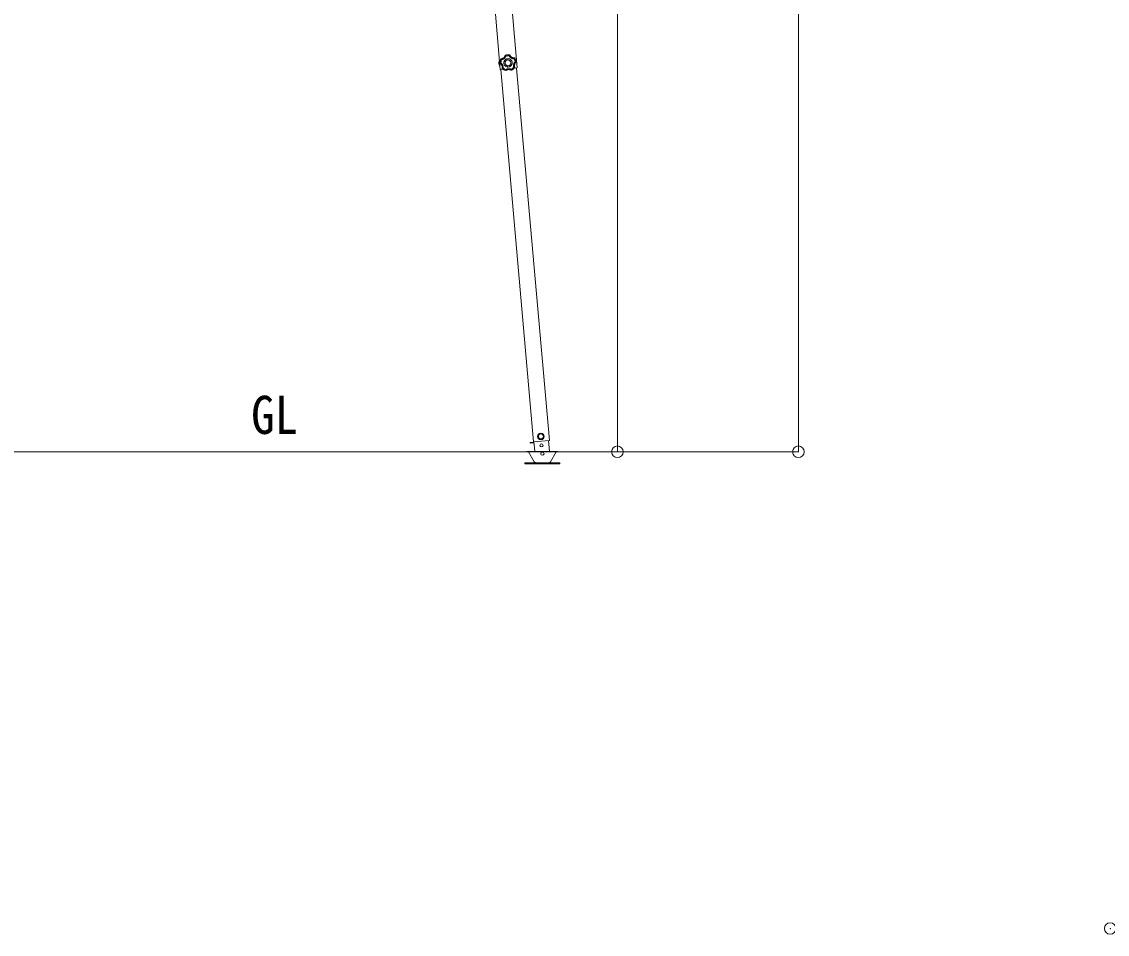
# Model space of a CAD drawing. Units: millimetres at full size; details may follow other scales. Extents: x -8385 to 8479, y -5853 to 5787.
# Drawn here: x -5572 to -2759, y -1948 to 418 of the extents above; entities that cross this region are included whole.
import ezdxf
from ezdxf.enums import TextEntityAlignment as Align

# ---------------------------------------------------------------- set-up
doc = ezdxf.new("R2010")
doc.units = ezdxf.units.MM
doc.header["$LTSCALE"] = 30
doc.header["$PDMODE"] = 32
doc.header["$PDSIZE"] = 30
doc.layers.add('0-0_0', color=7, linetype='Continuous', lineweight=9)
doc.layers.add('0-A_寸法', color=4, linetype='Continuous', lineweight=9)
doc.styles.add('ＭＳ ゴシック', font='')
doc.styles.get('ＭＳ ゴシック').set_extended_font_data('MS Gothic')

msp = doc.modelspace()

# ---------------------------------------------------------------- linework, layer by layer
at = {"layer": '0-0_0'}
msp.add_line((-6917, -696.92), (-4129.48, -696.92), dxfattribs=at)
at = {"layer": '0-A_寸法', "color": 6}
for p, q in [((-3559.16, -696.92), (-3559.16, 2116.08)), ((-4028.17, 1915.68), (-4028.17, -696.92)), ((-4028.17, -696.92), (-4357, -696.92)), ((-3559.16, -696.92), (-4028.17, -696.92))]:
    msp.add_line(p, q, dxfattribs=at)
at = {"layer": '0-A_寸法'}
for p, q in [((-4471.51, 1887.63), (-4331.63, 294.5)), ((-4427.68, 1891.48), (-4287.8, 298.35)), ((-4334.78, 316.47), (-4334.07, 316.52)), ((-4334.78, 316.47), (-4334.33, 309.99)), ((-4333.88, 303.5), (-4334.33, 309.99)), ((-4334.07, 316.52), (-4333.16, 303.55)), ((-4332.56, 311.09), (-4332.2, 311.21)), ((-4332.56, 311.09), (-4332.35, 310.68)), ((-4332.56, 311.09), (-4332.35, 310.68)), ((-4331.98, 310.81), (-4332.35, 310.68)), ((-4332.2, 311.21), (-4331.98, 310.81)), ((-4332.2, 311.21), (-4331.98, 310.81)), ((-4329.49, 322.12), (-4329.88, 321.87)), ((-4329.49, 322.12), (-4329.88, 321.87)), ((-4329.61, 321.59), (-4329.88, 321.87)), ((-4329.23, 321.84), (-4329.61, 321.58)), ((-4329.23, 321.84), (-4329.61, 321.59)), ((-4329.49, 322.12), (-4329.23, 321.84)), ((-4318.52, 331.39), (-4318.84, 331.06)), ((-4318.53, 331.39), (-4318.84, 331.06)), ((-4318.61, 330.75), (-4318.84, 331.06)), ((-4318.29, 331.08), (-4318.61, 330.75)), ((-4318.29, 331.08), (-4318.61, 330.75)), ((-4318.52, 331.39), (-4318.29, 331.08)), ((-4307.63, 331.83), (-4307.44, 332.17)), ((-4307.27, 331.54), (-4307.63, 331.83)), ((-4307.27, 331.54), (-4307.63, 331.83)), ((-4307.08, 331.88), (-4307.44, 332.17)), ((-4307.08, 331.88), (-4307.44, 332.17)), ((-4307.08, 331.88), (-4307.27, 331.54)), ((-4295.51, 324.2), (-4295.29, 324.51)), ((-4295.1, 324), (-4295.51, 324.2)), ((-4295.1, 324), (-4295.51, 324.2)), ((-4294.87, 324.32), (-4295.29, 324.51)), ((-4294.87, 324.32), (-4295.29, 324.51)), ((-4294.87, 324.32), (-4295.1, 324)), ((-4291.25, 313.66), (-4291.09, 314.09)), ((-4291.25, 313.66), (-4291.09, 314.09)), ((-4290.87, 313.58), (-4291.25, 313.66)), ((-4291.09, 314.09), (-4290.71, 314.01)), ((-4290.87, 313.58), (-4290.71, 314.01)), ((-4290.87, 313.58), (-4290.71, 314.01)), ((-4333.88, 303.5), (-4333.16, 303.55)), ((-4331.63, 294.5), (-4324.57, 295.12)), ((-4245.31, -671.5), (-4330.14, 294.63)), ((-4327.14, 297.79), (-4327.01, 297.35)), ((-4327.13, 297.79), (-4326.79, 297.95)), ((-4327.13, 297.79), (-4327.01, 297.35)), ((-4326.66, 297.51), (-4327.01, 297.35)), ((-4326.79, 297.96), (-4326.66, 297.51)), ((-4326.79, 297.95), (-4326.66, 297.51)), ((-4317.6, 291.85), (-4317.14, 291.93)), ((-4317.6, 291.85), (-4317.14, 291.93)), ((-4317.59, 291.46), (-4317.6, 291.85)), ((-4317.59, 291.46), (-4317.14, 291.54)), ((-4317.59, 291.46), (-4317.14, 291.54)), ((-4317.14, 291.93), (-4317.14, 291.54)), ((-4303.32, 292.9), (-4302.86, 292.88)), ((-4303.26, 292.51), (-4303.32, 292.9)), ((-4303.32, 292.9), (-4302.86, 292.88)), ((-4303.26, 292.51), (-4302.81, 292.49)), ((-4303.26, 292.51), (-4302.81, 292.49)), ((-4302.86, 292.88), (-4302.81, 292.49)), ((-4295.88, 297.64), (-4287.8, 298.35)), ((-4294.67, 299.75), (-4294.61, 300.21)), ((-4294.67, 299.75), (-4294.61, 300.21)), ((-4294.3, 299.64), (-4294.67, 299.75)), ((-4294.61, 300.21), (-4294.24, 300.09)), ((-4294.3, 299.64), (-4294.24, 300.09)), ((-4294.3, 299.64), (-4294.24, 300.09)), ((-4204.47, -667.91), (-4289.3, 298.22)), ((-4244.32, -671.7), (-4254.18, -672.57)), ((-4254.18, -672.57), (-4244.32, -671.71)), ((-4254.18, -672.57), (-4254.01, -674.56)), ((-4244.14, -673.7), (-4254.01, -674.56)), ((-4245.32, -671.49), (-4204.47, -667.92)), ((-4244.35, -671.41), (-4242.23, -695.58)), ((-4203.83, -696.25), (-4206.29, -668.08)), ((-4262.5, -695.92), (-4182.5, -695.92)), ((-4262.5, -696.92), (-4262.5, -695.92)), ((-4262.5, -696.92), (-4182.5, -696.92)), ((-4243.81, -722.92), (-4258.53, -697.42)), ((-4186.47, -697.42), (-4201.19, -722.92)), ((-4182.5, -695.92), (-4182.5, -696.92))]:
    msp.add_line(p, q, dxfattribs=at)
for points in [[(-4329.88, 321.87), (-4331.09, 319.33), (-4331.95, 316.66), (-4332.44, 313.9), (-4332.57, 311.09)], [(-4329.88, 321.87), (-4331.09, 319.33), (-4331.95, 316.66), (-4332.44, 313.9), (-4332.56, 311.09)], [(-4332.35, 310.68), (-4331.8, 310.29), (-4331.28, 309.87), (-4330.84, 309.48), (-4330.6, 309.25), (-4330.36, 309.01), (-4330.13, 308.76), (-4329.91, 308.51), (-4329.69, 308.25), (-4329.05, 307.38), (-4328.36, 306.24), (-4327.79, 305.03), (-4327.35, 303.76), (-4327.06, 302.46), (-4326.92, 301.39), (-4326.9, 301.05), (-4326.88, 300.71), (-4326.87, 300.38), (-4326.88, 300.04), (-4326.89, 299.71), (-4326.93, 299.12), (-4327.02, 298.45), (-4327.14, 297.79)], [(-4329.61, 321.58), (-4330.76, 319.14), (-4331.59, 316.57), (-4332.07, 313.92), (-4332.2, 311.21)], [(-4332.2, 311.21), (-4332.16, 311.23), (-4332.07, 311.27), (-4331.93, 311.32), (-4331.76, 311.39), (-4331.55, 311.47), (-4331.32, 311.57), (-4331.06, 311.66), (-4330.78, 311.77), (-4330.49, 311.88), (-4330.19, 311.98)], [(-4331.98, 310.81), (-4331.94, 310.83), (-4331.87, 310.89), (-4331.75, 310.97), (-4331.6, 311.07), (-4331.41, 311.2), (-4331.2, 311.34), (-4330.97, 311.49), (-4330.72, 311.65), (-4330.46, 311.82), (-4330.19, 311.98), (-4329.65, 311.54), (-4329.13, 311.08), (-4328.69, 310.65), (-4328.45, 310.4), (-4328.21, 310.14), (-4327.99, 309.88), (-4327.76, 309.61), (-4327.55, 309.34), (-4326.94, 308.49), (-4326.24, 307.31), (-4325.64, 306.06), (-4325.47, 305.62), (-4325.35, 305.3), (-4325.24, 304.97), (-4325.14, 304.63), (-4325.04, 304.3), (-4324.93, 303.86), (-4324.78, 303.18), (-4324.67, 302.5), (-4324.59, 301.82), (-4324.54, 301.13), (-4324.53, 300.44), (-4324.55, 299.74), (-4324.6, 299.04), (-4324.68, 298.35)], [(-4326.79, 297.95), (-4326.67, 298.61), (-4326.59, 299.27), (-4326.55, 299.86), (-4326.53, 300.19), (-4326.53, 300.52), (-4326.54, 300.85), (-4326.55, 301.18), (-4326.57, 301.51), (-4326.63, 302.06), (-4326.73, 302.7), (-4326.87, 303.35), (-4326.95, 303.7), (-4327.04, 304.02), (-4327.14, 304.33), (-4327.25, 304.65), (-4327.36, 304.96), (-4327.62, 305.57), (-4328.21, 306.74), (-4328.93, 307.85), (-4329.53, 308.6), (-4329.97, 309.09), (-4330.44, 309.56), (-4330.93, 310), (-4331.44, 310.42), (-4331.98, 310.81)], [(-4329.61, 321.58), (-4329.6, 321.57), (-4329.59, 321.55), (-4329.56, 321.53), (-4329.53, 321.49), (-4329.5, 321.45), (-4329.45, 321.4), (-4329.41, 321.34), (-4329.35, 321.27), (-4329.29, 321.2), (-4329.23, 321.12), (-4329.15, 321.03), (-4328.99, 320.85), (-4328.82, 320.66), (-4328.68, 320.5), (-4328.59, 320.39), (-4328.5, 320.29), (-4328.4, 320.18), (-4328.3, 320.07), (-4328.2, 319.96), (-4329.64, 316.08), (-4330.19, 311.98)], [(-4318.84, 331.06), (-4319.05, 330.42), (-4319.28, 329.79), (-4319.52, 329.26), (-4319.67, 328.96), (-4319.82, 328.66), (-4319.98, 328.36), (-4320.16, 328.07), (-4320.33, 327.79), (-4320.96, 326.9), (-4321.83, 325.89), (-4322.81, 324.98), (-4323.88, 324.17), (-4325.02, 323.49), (-4326.01, 323.03), (-4326.32, 322.9), (-4326.63, 322.78), (-4326.95, 322.67), (-4327.27, 322.57), (-4327.6, 322.48), (-4328.17, 322.34), (-4328.83, 322.21), (-4329.49, 322.12)], [(-4329.23, 321.84), (-4328.57, 321.93), (-4327.92, 322.06), (-4327.34, 322.2), (-4327.02, 322.29), (-4326.71, 322.39), (-4326.39, 322.5), (-4326.09, 322.61), (-4325.78, 322.74), (-4325.28, 322.96), (-4324.7, 323.26), (-4324.13, 323.58), (-4323.82, 323.78), (-4323.54, 323.96), (-4323.27, 324.15), (-4323.01, 324.35), (-4322.74, 324.55), (-4322.24, 324.98), (-4321.31, 325.91), (-4320.48, 326.94), (-4319.95, 327.74), (-4319.62, 328.31), (-4319.32, 328.9), (-4319.05, 329.5), (-4318.81, 330.12), (-4318.61, 330.75)], [(-4329.23, 321.84), (-4329.22, 321.83), (-4329.21, 321.8), (-4329.19, 321.77), (-4329.17, 321.73), (-4329.15, 321.68), (-4329.12, 321.62), (-4329.08, 321.56), (-4329.04, 321.48), (-4329, 321.4), (-4328.95, 321.31), (-4328.9, 321.2), (-4328.78, 320.99), (-4328.66, 320.77), (-4328.56, 320.58), (-4328.49, 320.46), (-4328.42, 320.34), (-4328.35, 320.21), (-4328.28, 320.09), (-4328.2, 319.96)], [(-4318.61, 330.75), (-4318.57, 330.72), (-4318.5, 330.67), (-4318.38, 330.58), (-4318.24, 330.47), (-4318.06, 330.33), (-4317.86, 330.18), (-4317.65, 330), (-4317.42, 329.82), (-4317.18, 329.62), (-4316.94, 329.41), (-4317.19, 328.76), (-4317.47, 328.13), (-4317.74, 327.57), (-4317.91, 327.27), (-4318.08, 326.96), (-4318.26, 326.66), (-4318.44, 326.37), (-4318.64, 326.08), (-4319.26, 325.24), (-4320.17, 324.21), (-4321.17, 323.26), (-4321.53, 322.96), (-4321.8, 322.75), (-4322.08, 322.54), (-4322.37, 322.34), (-4322.65, 322.14), (-4323.04, 321.9), (-4323.64, 321.55), (-4324.25, 321.23), (-4324.87, 320.95), (-4325.51, 320.69), (-4326.17, 320.46), (-4326.84, 320.26), (-4327.52, 320.1), (-4328.2, 319.96)], [(-4300.8, 312.33), (-4300.93, 313.43), (-4301.17, 314.49), (-4301.51, 315.5), (-4301.94, 316.46), (-4302.46, 317.37), (-4303.06, 318.22), (-4303.74, 319.01), (-4304.49, 319.73), (-4305.3, 320.37), (-4306.17, 320.93), (-4307.1, 321.41), (-4308.07, 321.79), (-4309.09, 322.09), (-4310.14, 322.28), (-4311.22, 322.37), (-4312.32, 322.35), (-4313.42, 322.22), (-4314.48, 321.98), (-4315.49, 321.64), (-4316.46, 321.21), (-4317.37, 320.69), (-4318.22, 320.09), (-4319, 319.41), (-4319.72, 318.66), (-4320.36, 317.85), (-4320.92, 316.98), (-4321.4, 316.05), (-4321.79, 315.08), (-4322.08, 314.06), (-4322.27, 313.01), (-4322.36, 311.93), (-4322.34, 310.82), (-4322.21, 309.73), (-4321.97, 308.67), (-4321.63, 307.66), (-4321.2, 306.69), (-4320.68, 305.78), (-4320.08, 304.93), (-4319.4, 304.15)], [(-4319.4, 304.15), (-4318.65, 303.43), (-4317.84, 302.79), (-4316.97, 302.23), (-4316.04, 301.75), (-4315.07, 301.36), (-4314.05, 301.07), (-4313, 300.88), (-4311.92, 300.79), (-4310.82, 300.81), (-4309.72, 300.94), (-4308.66, 301.18), (-4307.65, 301.52), (-4306.68, 301.95), (-4305.77, 302.47), (-4304.92, 303.07), (-4304.14, 303.75), (-4303.42, 304.5), (-4302.78, 305.31), (-4302.22, 306.18), (-4301.74, 307.11), (-4301.35, 308.08), (-4301.06, 309.09), (-4300.87, 310.15), (-4300.78, 311.23), (-4300.8, 312.33)], [(-4307.44, 332.17), (-4310.23, 332.54), (-4313.03, 332.53), (-4315.81, 332.15), (-4318.52, 331.39)], [(-4307.44, 332.17), (-4310.23, 332.54), (-4313.03, 332.53), (-4315.81, 332.15), (-4318.52, 331.39)], [(-4307.63, 331.83), (-4310.31, 332.17), (-4313.01, 332.16), (-4315.68, 331.79), (-4318.29, 331.08)], [(-4318.29, 331.08), (-4318.26, 331.05), (-4318.2, 330.98), (-4318.11, 330.87), (-4317.99, 330.72), (-4317.85, 330.55), (-4317.68, 330.36), (-4317.51, 330.14), (-4317.32, 329.91), (-4317.13, 329.67), (-4316.94, 329.41)], [(-4308.74, 329.99), (-4312.87, 330.16), (-4316.94, 329.41)], [(-4307.63, 331.83), (-4307.65, 331.79), (-4307.7, 331.71), (-4307.78, 331.59), (-4307.88, 331.43), (-4308, 331.24), (-4308.13, 331.02), (-4308.27, 330.79), (-4308.42, 330.53), (-4308.58, 330.26), (-4308.74, 329.99)], [(-4307.27, 331.54), (-4307.3, 331.51), (-4307.37, 331.45), (-4307.47, 331.34), (-4307.6, 331.21), (-4307.75, 331.05), (-4307.92, 330.87), (-4308.11, 330.67), (-4308.32, 330.45), (-4308.52, 330.22), (-4308.74, 329.99)], [(-4295.51, 324.2), (-4295.53, 324.16), (-4295.56, 324.07), (-4295.6, 323.93), (-4295.67, 323.76), (-4295.74, 323.55), (-4295.83, 323.31), (-4295.92, 323.05), (-4296.03, 322.78), (-4296.15, 322.49), (-4296.27, 322.2), (-4296.97, 322.23), (-4297.67, 322.3), (-4298.36, 322.41), (-4299.06, 322.55), (-4299.74, 322.72), (-4300.74, 323.03), (-4302.02, 323.56), (-4303.25, 324.21), (-4303.77, 324.54), (-4304.07, 324.73), (-4304.36, 324.93), (-4304.64, 325.14), (-4304.91, 325.36), (-4305.25, 325.63), (-4305.77, 326.1), (-4306.27, 326.58), (-4306.74, 327.1), (-4307.2, 327.63), (-4307.62, 328.19), (-4308.02, 328.77), (-4308.39, 329.37), (-4308.74, 329.99)], [(-4307.27, 331.54), (-4306.98, 330.95), (-4306.66, 330.37), (-4306.3, 329.8), (-4305.92, 329.26), (-4305.51, 328.74), (-4305.08, 328.24), (-4304.62, 327.77), (-4304.14, 327.32), (-4303.81, 327.04), (-4303.55, 326.83), (-4303.28, 326.63), (-4303.01, 326.44), (-4302.74, 326.25), (-4302.37, 326.02), (-4301.21, 325.39), (-4299.99, 324.89), (-4299.05, 324.61), (-4298.73, 324.53), (-4298.4, 324.45), (-4298.08, 324.39), (-4297.75, 324.34), (-4297.42, 324.29), (-4296.84, 324.23), (-4296.18, 324.2), (-4295.51, 324.2)], [(-4295.29, 324.51), (-4295.96, 324.51), (-4296.63, 324.54), (-4297.21, 324.6), (-4297.54, 324.65), (-4297.88, 324.7), (-4298.21, 324.77), (-4298.54, 324.84), (-4298.86, 324.92), (-4299.9, 325.24), (-4301.13, 325.76), (-4302.3, 326.41), (-4303.4, 327.18), (-4304.4, 328.05), (-4305.14, 328.85), (-4305.36, 329.1), (-4305.57, 329.37), (-4305.77, 329.64), (-4305.97, 329.91), (-4306.15, 330.19), (-4306.46, 330.69), (-4306.79, 331.28), (-4307.08, 331.88)], [(-4294.61, 300.21), (-4294.65, 300.21), (-4294.74, 300.21), (-4294.89, 300.21), (-4295.07, 300.22), (-4295.29, 300.22), (-4295.55, 300.23), (-4295.82, 300.24), (-4296.12, 300.26), (-4296.43, 300.28), (-4296.74, 300.3), (-4296.92, 300.98), (-4297.07, 301.67), (-4297.19, 302.37), (-4297.27, 303.07), (-4297.32, 303.77), (-4297.33, 304.81), (-4297.22, 306.2), (-4296.98, 307.57), (-4296.84, 308.17), (-4296.74, 308.51), (-4296.64, 308.84), (-4296.53, 309.18), (-4296.41, 309.51), (-4296.25, 309.91), (-4295.97, 310.55), (-4295.66, 311.17), (-4295.32, 311.78), (-4294.95, 312.38), (-4294.55, 312.96), (-4294.12, 313.52), (-4293.67, 314.06), (-4293.19, 314.57)], [(-4295.1, 324), (-4295.12, 323.96), (-4295.17, 323.88), (-4295.25, 323.76), (-4295.35, 323.6), (-4295.46, 323.41), (-4295.6, 323.2), (-4295.75, 322.96), (-4295.91, 322.72), (-4296.09, 322.46), (-4296.27, 322.2)], [(-4293.19, 314.57), (-4294.3, 318.56), (-4296.27, 322.2)], [(-4291.25, 313.66), (-4291.73, 313.19), (-4292.18, 312.71), (-4292.61, 312.2), (-4293.01, 311.67), (-4293.38, 311.12), (-4293.72, 310.55), (-4294.03, 309.97), (-4294.3, 309.38), (-4294.47, 308.97), (-4294.59, 308.66), (-4294.69, 308.35), (-4294.79, 308.03), (-4294.89, 307.71), (-4294.99, 307.29), (-4295.23, 305.99), (-4295.33, 304.68), (-4295.31, 303.7), (-4295.29, 303.36), (-4295.26, 303.03), (-4295.21, 302.7), (-4295.17, 302.38), (-4295.11, 302.05), (-4294.98, 301.48), (-4294.81, 300.84), (-4294.61, 300.21)], [(-4291.09, 314.09), (-4291.6, 316.75), (-4292.44, 319.31), (-4293.61, 321.73), (-4295.1, 324)], [(-4294.24, 300.09), (-4294.45, 300.73), (-4294.62, 301.38), (-4294.75, 301.95), (-4294.8, 302.28), (-4294.85, 302.61), (-4294.9, 302.94), (-4294.93, 303.28), (-4294.95, 303.62), (-4294.97, 304.7), (-4294.85, 306.03), (-4294.6, 307.34), (-4294.21, 308.63), (-4293.68, 309.85), (-4293.16, 310.8), (-4292.98, 311.09), (-4292.8, 311.37), (-4292.6, 311.64), (-4292.4, 311.91), (-4292.2, 312.18), (-4291.82, 312.63), (-4291.36, 313.12), (-4290.87, 313.58)], [(-4290.71, 314.01), (-4291.22, 316.78), (-4292.1, 319.45), (-4293.32, 321.97), (-4294.87, 324.32)], [(-4290.71, 314.01), (-4291.22, 316.78), (-4292.1, 319.44), (-4293.32, 321.97), (-4294.87, 324.32)], [(-4291.09, 314.09), (-4291.14, 314.1), (-4291.23, 314.12), (-4291.37, 314.16), (-4291.55, 314.2), (-4291.77, 314.26), (-4292.01, 314.31), (-4292.28, 314.38), (-4292.57, 314.44), (-4292.88, 314.51), (-4293.19, 314.57)], [(-4291.25, 313.66), (-4291.29, 313.68), (-4291.38, 313.72), (-4291.5, 313.78), (-4291.67, 313.87), (-4291.87, 313.96), (-4292.09, 314.07), (-4292.34, 314.19), (-4292.61, 314.32), (-4292.9, 314.44), (-4293.19, 314.57)], [(-4327.01, 297.35), (-4324.97, 295.41), (-4322.7, 293.77), (-4320.23, 292.44), (-4317.59, 291.46)], [(-4327.01, 297.35), (-4324.97, 295.41), (-4322.7, 293.77), (-4320.23, 292.45), (-4317.59, 291.46)], [(-4326.79, 297.96), (-4326.74, 297.96), (-4326.65, 297.98), (-4326.51, 298), (-4326.33, 298.03), (-4326.11, 298.07), (-4325.86, 298.11), (-4325.59, 298.16), (-4325.3, 298.22), (-4324.99, 298.28), (-4324.68, 298.35)], [(-4326.66, 297.51), (-4326.62, 297.53), (-4326.53, 297.56), (-4326.4, 297.62), (-4326.23, 297.69), (-4326.02, 297.77), (-4325.78, 297.87), (-4325.53, 297.98), (-4325.26, 298.09), (-4324.97, 298.22), (-4324.68, 298.35)], [(-4326.66, 297.51), (-4324.69, 295.66), (-4322.5, 294.08), (-4320.13, 292.81), (-4317.6, 291.85)], [(-4324.68, 298.35), (-4321.44, 295.78), (-4317.71, 293.99)], [(-4317.14, 291.93), (-4317.16, 291.97), (-4317.18, 292.06), (-4317.23, 292.2), (-4317.28, 292.38), (-4317.34, 292.59), (-4317.41, 292.83), (-4317.48, 293.1), (-4317.56, 293.39), (-4317.63, 293.69), (-4317.71, 293.99), (-4317.12, 294.38), (-4316.51, 294.73), (-4315.89, 295.05), (-4315.25, 295.35), (-4314.59, 295.61), (-4313.6, 295.94), (-4312.25, 296.27), (-4310.87, 296.47), (-4310.26, 296.51), (-4309.91, 296.53), (-4309.56, 296.53), (-4309.2, 296.53), (-4308.85, 296.52), (-4308.42, 296.49), (-4307.73, 296.42), (-4307.04, 296.32), (-4306.35, 296.19), (-4305.67, 296.02), (-4305, 295.82), (-4304.33, 295.58), (-4303.68, 295.32), (-4303.04, 295.02)], [(-4317.6, 291.85), (-4317.6, 291.89), (-4317.61, 291.99), (-4317.62, 292.13), (-4317.63, 292.32), (-4317.65, 292.54), (-4317.66, 292.79), (-4317.68, 293.07), (-4317.69, 293.37), (-4317.7, 293.68), (-4317.71, 293.99)], [(-4303.32, 292.9), (-4303.9, 293.21), (-4304.5, 293.49), (-4305.12, 293.74), (-4305.75, 293.95), (-4306.38, 294.14), (-4307.03, 294.28), (-4307.68, 294.4), (-4308.33, 294.47), (-4308.77, 294.51), (-4309.09, 294.52), (-4309.43, 294.53), (-4309.76, 294.53), (-4310.09, 294.52), (-4310.53, 294.49), (-4311.83, 294.31), (-4313.11, 294), (-4314.04, 293.68), (-4314.35, 293.55), (-4314.65, 293.42), (-4314.96, 293.28), (-4315.25, 293.13), (-4315.54, 292.98), (-4316.05, 292.68), (-4316.61, 292.32), (-4317.14, 291.93)], [(-4317.14, 291.54), (-4316.6, 291.94), (-4316.04, 292.31), (-4315.53, 292.6), (-4315.23, 292.76), (-4314.93, 292.91), (-4314.63, 293.05), (-4314.32, 293.19), (-4314.01, 293.31), (-4312.98, 293.66), (-4311.68, 293.97), (-4310.35, 294.13), (-4309.01, 294.15), (-4307.69, 294.03), (-4306.62, 293.83), (-4306.29, 293.75), (-4305.97, 293.66), (-4305.65, 293.56), (-4305.33, 293.45), (-4305.01, 293.34), (-4304.47, 293.12), (-4303.86, 292.83), (-4303.26, 292.51)], [(-4303.32, 292.9), (-4303.31, 292.94), (-4303.29, 293.03), (-4303.27, 293.18), (-4303.24, 293.36), (-4303.21, 293.58), (-4303.18, 293.83), (-4303.14, 294.1), (-4303.11, 294.4), (-4303.07, 294.7), (-4303.04, 295.02)], [(-4303.04, 295.02), (-4299.6, 297.31), (-4296.74, 300.3)], [(-4302.86, 292.88), (-4302.86, 292.92), (-4302.87, 293.02), (-4302.87, 293.16), (-4302.89, 293.35), (-4302.9, 293.57), (-4302.92, 293.82), (-4302.95, 294.1), (-4302.98, 294.39), (-4303.01, 294.7), (-4303.04, 295.02)], [(-4302.86, 292.88), (-4300.48, 294.18), (-4298.31, 295.78), (-4296.36, 297.64), (-4294.67, 299.75)], [(-4302.81, 292.49), (-4300.33, 293.84), (-4298.07, 295.49), (-4296.05, 297.43), (-4294.3, 299.64)], [(-4302.81, 292.49), (-4300.33, 293.84), (-4298.07, 295.49), (-4296.05, 297.43), (-4294.3, 299.63)], [(-4294.67, 299.75), (-4294.71, 299.76), (-4294.8, 299.78), (-4294.94, 299.82), (-4295.12, 299.86), (-4295.34, 299.92), (-4295.59, 299.98), (-4295.85, 300.05), (-4296.14, 300.13), (-4296.44, 300.21), (-4296.74, 300.3)], [(-4254.18, -672.57), (-4254.01, -674.56), (-4244.15, -673.7)]]:
    msp.add_lwpolyline(points, dxfattribs=at)
for points in [[(-4304.09, 312.1), (-4304.34, 313.6), (-4304.88, 314.97), (-4305.66, 316.2), (-4306.65, 317.24), (-4307.82, 318.08), (-4309.14, 318.68), (-4310.57, 319.02), (-4312.09, 319.06), (-4313.59, 318.81), (-4314.97, 318.27), (-4316.19, 317.49), (-4317.23, 316.5), (-4318.07, 315.33), (-4318.67, 314.01), (-4319.01, 312.57), (-4319.05, 311.05), (-4318.8, 309.56), (-4318.26, 308.18), (-4317.48, 306.96), (-4316.49, 305.92), (-4315.32, 305.08), (-4314, 304.48), (-4312.57, 304.14), (-4311.05, 304.09), (-4309.55, 304.35), (-4308.17, 304.89), (-4306.95, 305.66), (-4305.91, 306.66), (-4305.07, 307.83), (-4304.47, 309.15), (-4304.13, 310.58)], [(-4227.09, -649.64), (-4233.24, -653.95), (-4232.58, -661.43), (-4225.78, -664.6), (-4219.63, -660.29), (-4220.29, -652.82)], [(-4177.75, -727.92), (-4177.75, -725.92), (-4267.75, -725.92), (-4267.75, -727.92)]]:
    msp.add_lwpolyline(points, close=True, dxfattribs=at)
for centre, radius in [((-4226.43, -657.12), 8.5), ((-4226.43, -657.12), 7.7), ((-4226.43, -657.12), 6.5), ((-4224.79, -680.34), 4)]:
    msp.add_circle(centre, radius, dxfattribs=at)
for centre, radius, start, end in [((-4315.46, 311.31), 20, 165.03443, 202.96557), ((-4259.4, -697.92), 1, 30, 90), ((-4222.5, -701.92), 4.25, 183.37229, 176.62771), ((-4185.6, -697.92), 1, 90, 150), ((-4238.61, -719.92), 6, 210, 270), ((-4206.38, -719.92), 6, 270, 330)]:
    msp.add_arc(centre, radius, start, end, dxfattribs=at)
at = {"layer": '0-A_寸法', "color": 6}
for p in [(-4028.17, -696.92), (-3559.16, -696.92), (-2750.95, -1933.29)]:
    msp.add_point(p, dxfattribs=at)

# ---------------------------------------------------------------- texts
at = {"layer": '0-0_0', "style": 'ＭＳ ゴシック', "width": 0.9}
msp.add_text('GL', height=98.97, dxfattribs=at).set_placement((-4977.3, -680.36), align=Align.BOTTOM_LEFT)

doc.saveas('drawing.dxf')
